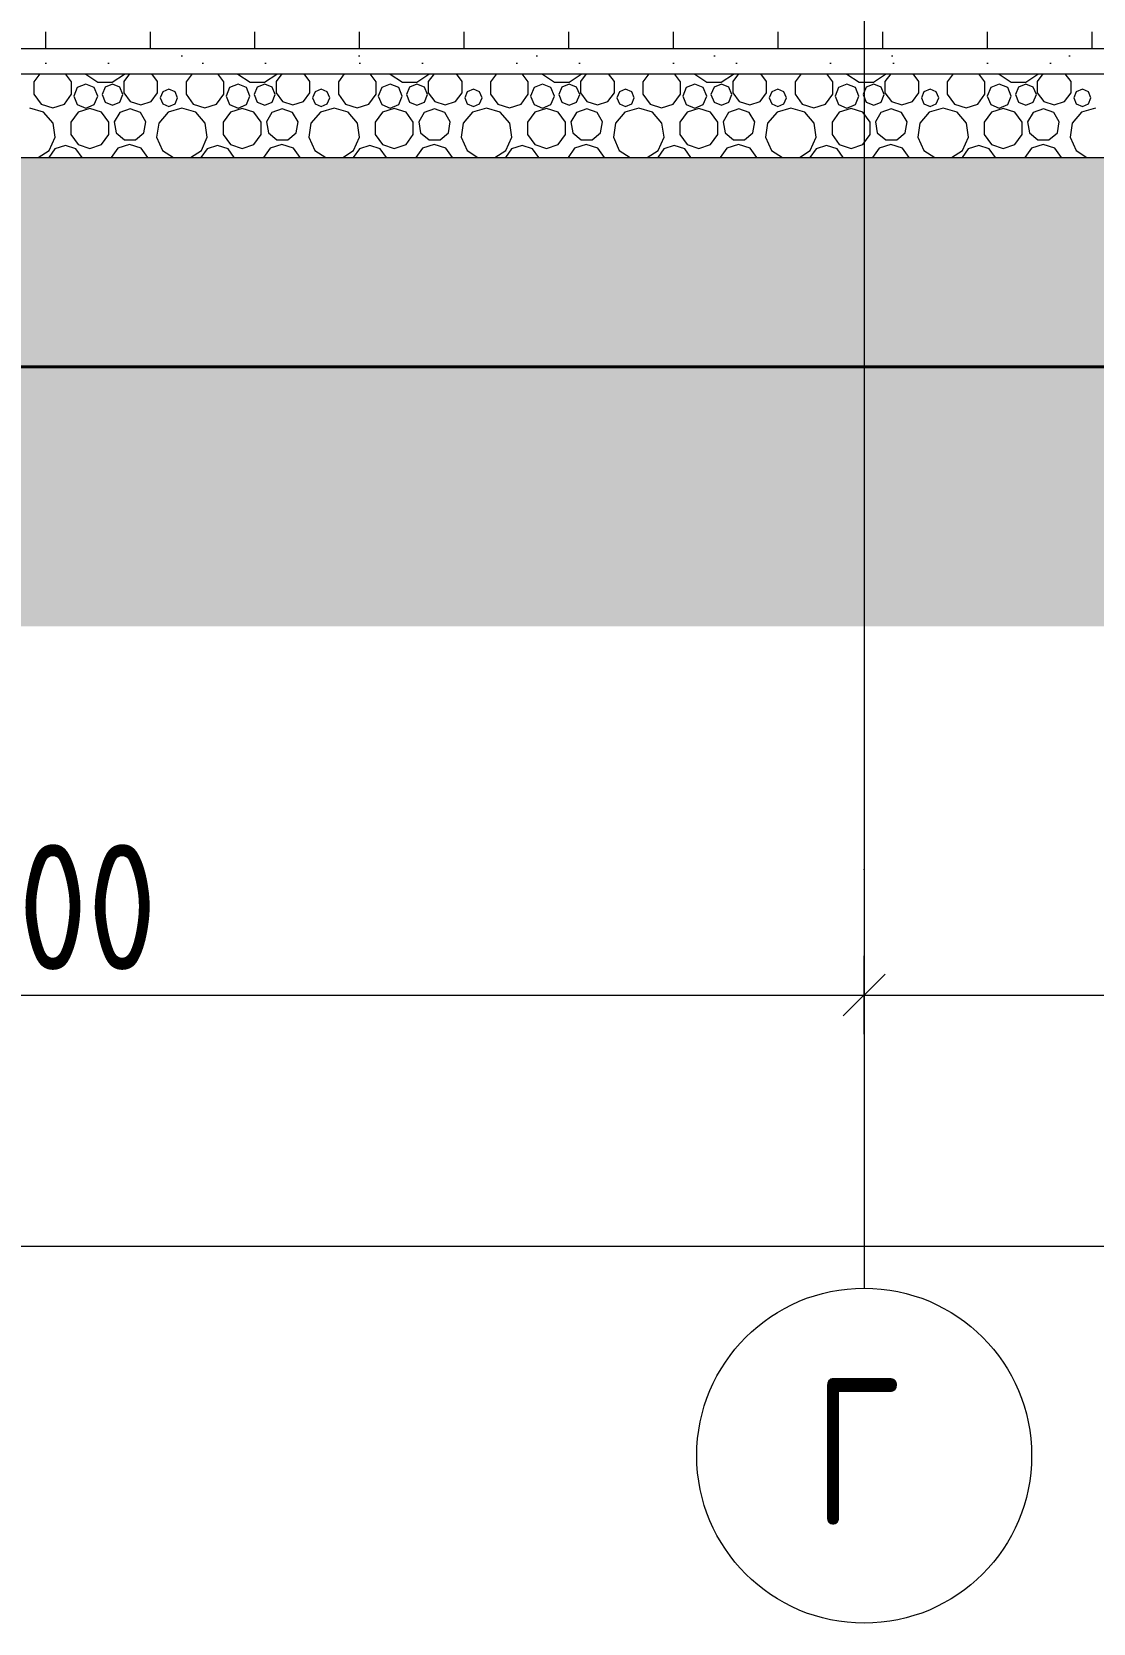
# Model space of a CAD drawing. Header units: millimetres. Extents: x 38742 to 132043, y -3942 to 12834.
# Drawn here: x 118359 to 120894, y -3942 to -142 of the extents above; entities that cross this region are included whole.
import ezdxf
from ezdxf.enums import TextEntityAlignment as Align

# ---------------------------------------------------------------- set-up
doc = ezdxf.new("R2010")
doc.units = ezdxf.units.MM
doc.header["$MEASUREMENT"] = 0
doc.linetypes.add('Штрихштриховая', pattern=[10936.110735, 5291.666508, -2116.666555, 1411.111116, -2116.666555])
for name, color, linetype in [('оси', 7, 'Continuous'), ('перекрытие', 7, 'Continuous'), ('размеры внутр', 7, 'Continuous')]:
    doc.layers.add(name, color=color, linetype=linetype)
for name, color, linetype, lineweight in [('оси_Ном._пера__96', 7, 'Continuous', 13), ('оси_Ном._пера__97', 7, 'Continuous', 20), ('перекрытие_Ном._пера__94', 252, 'Continuous', 13), ('перекрытие_Ном._пера__97', 7, 'Continuous', 20), ('перекрытие_Ном._пера__99', 7, 'Continuous', 40), ('подп стены Инжзащита_Ном._пера__97', 7, 'Continuous', 20), ('размеры внутр_Ном._пера__51', 98, 'Continuous', 50), ('размеры внутр_Ном._пера__96', 7, 'Continuous', 13), ('размеры внутр_Ном._пера__97', 7, 'Continuous', 20)]:
    doc.layers.add(name, color=color, linetype=linetype, lineweight=lineweight)
doc.styles.add('СГЕНЕРИР_СТИЛЬ_1', font='gost_2_304-81_type.ttf')
doc.dimstyles.new('СГЕНЕРИР_СТИЛЬ__1', dxfattribs={"dimtxt": 270.000005, "dimasz": 95, "dimexe": 0.18, "dimexo": 0, "dimgap": 0.09, "dimtad": 1, "dimtih": 1, "dimtoh": 1, "dimdec": 0, "dimzin": 0, "dimdsep": 46, "dimtxsty": 'СГЕНЕРИР_СТИЛЬ_1', "dimblk": 'ARROWHEAD_6', "dimblk1": 'ARROWHEAD_6', "dimblk2": 'ARROWHEAD_6', "dimcen": 0.09, "dimclrd": 7, "dimclre": 7, "dimclrt": 98, "dimadec": 0, "dimazin": 0, "dimtfac": 1, "dimtdec": 4, "dimtmove": 0, "dimatfit": 3, "dimfxl": 1, "dimtolj": 1, "dimtzin": 0, "dimarcsym": 0})
doc.dimstyles.new('СГЕНЕРИР_СТИЛЬ__2', dxfattribs={"dimtxt": 300, "dimasz": 95, "dimexe": 0.18, "dimexo": 0, "dimgap": 0.09, "dimtad": 1, "dimtih": 1, "dimtoh": 1, "dimdec": 0, "dimzin": 0, "dimdsep": 46, "dimtxsty": 'СГЕНЕРИР_СТИЛЬ_1', "dimblk": 'ARROWHEAD_6', "dimblk1": 'ARROWHEAD_6', "dimblk2": 'ARROWHEAD_6', "dimcen": 0.09, "dimclrd": 7, "dimclre": 7, "dimclrt": 7, "dimadec": 0, "dimazin": 0, "dimtfac": 1, "dimtdec": 4, "dimtmove": 0, "dimatfit": 3, "dimfxl": 1, "dimtolj": 1, "dimtzin": 0, "dimarcsym": 0})

# ---------------------------------------------------------------- blocks, each defined once
blk = doc.blocks.new('*X93', base_point=(50891.7, -142))
at = {"layer": 'перекрытие_Ном._пера__94', "linetype": 'Continuous'}
for p, q in [((118377.9, -242), (118363.6, -261.7)), ((118363.6, -261.7), (118363.6, -290.9)), ((118453.6, -261.7), (118439.3, -242)), ((118453.6, -290.9), (118453.6, -261.7)), ((118486.9, -242), (118487.5, -243.3)), ((118487.5, -243.3), (118516.5, -261.9)), ((118516.5, -261.9), (118551, -261.9)), ((118551, -261.9), (118580, -243.3)), ((118592.2, -242), (118578.4, -261)), ((118578.4, -261), (118578.4, -287.3)), ((118580, -243.3), (118580.6, -242)), ((118659.3, -261), (118645.5, -242)), ((118659.3, -287.3), (118659.3, -261)), ((118741.6, -242), (118727.3, -261.7)), ((118727.3, -261.7), (118727.3, -290.9)), ((118817.3, -261.7), (118803, -242)), ((118817.3, -290.9), (118817.3, -261.7)), ((118850.6, -242), (118851.2, -243.3)), ((118851.2, -243.3), (118880.2, -261.9)), ((118880.2, -261.9), (118914.7, -261.9)), ((118914.7, -261.9), (118943.7, -243.3)), ((118955.9, -242), (118942.1, -261)), ((118942.1, -261), (118942.1, -287.3)), ((118943.7, -243.3), (118944.3, -242)), ((119023, -261), (119009.2, -242)), ((119023, -287.3), (119023, -261)), ((119105.3, -242), (119091, -261.7)), ((119091, -261.7), (119091, -290.9)), ((119181, -261.7), (119166.7, -242)), ((119181, -290.9), (119181, -261.7)), ((119214.3, -242), (119214.9, -243.3)), ((119214.9, -243.3), (119243.9, -261.9)), ((119243.9, -261.9), (119278.4, -261.9)), ((119278.4, -261.9), (119307.4, -243.3)), ((119319.6, -242), (119305.8, -261)), ((119305.8, -261), (119305.8, -287.3)), ((119307.4, -243.3), (119308, -242)), ((119386.7, -261), (119372.9, -242)), ((119386.7, -287.3), (119386.7, -261)), ((119469, -242), (119454.7, -261.7)), ((119454.7, -261.7), (119454.7, -290.9)), ((119544.7, -261.7), (119530.4, -242)), ((119544.7, -290.9), (119544.7, -261.7)), ((119578, -242), (119578.6, -243.3)), ((119578.6, -243.3), (119607.6, -261.9)), ((119607.6, -261.9), (119642.1, -261.9)), ((119642.1, -261.9), (119671.1, -243.3)), ((119683.3, -242), (119669.5, -261)), ((119669.5, -261), (119669.5, -287.3)), ((119671.1, -243.3), (119671.7, -242)), ((119750.4, -261), (119736.6, -242)), ((119750.4, -287.3), (119750.4, -261)), ((119832.7, -242), (119818.4, -261.7)), ((119818.4, -261.7), (119818.4, -290.9)), ((119908.4, -261.7), (119894.1, -242)), ((119908.4, -290.9), (119908.4, -261.7)), ((119941.7, -242), (119942.3, -243.3)), ((119942.3, -243.3), (119971.3, -261.9)), ((119971.3, -261.9), (120005.8, -261.9)), ((120005.8, -261.9), (120034.8, -243.3)), ((120047, -242), (120033.2, -261)), ((120033.2, -261), (120033.2, -287.3)), ((120034.8, -243.3), (120035.4, -242)), ((120114.1, -261), (120100.3, -242)), ((120114.1, -287.3), (120114.1, -261)), ((120196.4, -242), (120182.1, -261.7)), ((120182.1, -261.7), (120182.1, -290.9)), ((120272.1, -261.7), (120257.8, -242)), ((120272.1, -290.9), (120272.1, -261.7)), ((120305.4, -242), (120306, -243.3)), ((120306, -243.3), (120335, -261.9)), ((120335, -261.9), (120369.5, -261.9)), ((120369.5, -261.9), (120398.5, -243.3)), ((120410.7, -242), (120396.9, -261)), ((120396.9, -261), (120396.9, -287.3)), ((120398.5, -243.3), (120399.1, -242)), ((120477.8, -261), (120464, -242)), ((120477.8, -287.3), (120477.8, -261)), ((120560.2, -242), (120545.9, -261.7)), ((120545.9, -261.7), (120545.9, -290.9)), ((120635.8, -261.7), (120621.5, -242)), ((120635.8, -290.9), (120635.8, -261.7)), ((120669.1, -242), (120669.7, -243.3)), ((120669.7, -243.3), (120698.7, -261.9)), ((120698.7, -261.9), (120733.2, -261.9)), ((120733.2, -261.9), (120762.2, -243.3)), ((120774.4, -242), (120760.6, -261)), ((120760.6, -261), (120760.6, -287.3)), ((120762.2, -243.3), (120762.8, -242)), ((120841.5, -261), (120827.8, -242)), ((120841.5, -287.3), (120841.5, -261)), ((118363.6, -290.9), (118380.8, -314.6)), ((118436.4, -314.6), (118453.6, -290.9)), ((118467.4, -275.2), (118459, -295.4)), ((118459, -295.4), (118467.4, -315.6)), ((118487.6, -266.8), (118467.4, -275.2)), ((118507.8, -275.2), (118487.6, -266.8)), ((118516.2, -295.4), (118507.8, -275.2)), ((118507.8, -315.6), (118516.2, -295.4)), ((118533.7, -274.1), (118526.4, -291.9)), ((118526.4, -291.9), (118533.7, -309.6)), ((118551.5, -266.8), (118533.7, -274.1)), ((118569.2, -274.1), (118551.5, -266.8)), ((118576.5, -291.9), (118569.2, -274.1)), ((118569.2, -309.6), (118576.5, -291.9)), ((118578.4, -287.3), (118593.8, -308.5)), ((118643.8, -308.5), (118659.3, -287.3)), ((118671.6, -284.9), (118665.5, -299.5)), ((118665.5, -299.5), (118671.6, -314.2)), ((118686.2, -278.9), (118671.6, -284.9)), ((118700.8, -284.9), (118686.2, -278.9)), ((118706.9, -299.5), (118700.8, -284.9)), ((118700.8, -314.2), (118706.9, -299.5)), ((118727.3, -290.9), (118744.5, -314.6)), ((118800.1, -314.6), (118817.3, -290.9)), ((118831.1, -275.2), (118822.7, -295.4)), ((118822.7, -295.4), (118831.1, -315.6)), ((118851.3, -266.8), (118831.1, -275.2)), ((118871.6, -275.2), (118851.3, -266.8)), ((118879.9, -295.4), (118871.6, -275.2)), ((118871.6, -315.6), (118879.9, -295.4)), ((118897.4, -274.1), (118890.1, -291.9)), ((118890.1, -291.9), (118897.4, -309.6)), ((118915.2, -266.8), (118897.4, -274.1)), ((118932.9, -274.1), (118915.2, -266.8)), ((118940.2, -291.9), (118932.9, -274.1)), ((118932.9, -309.6), (118940.2, -291.9)), ((118942.1, -287.3), (118957.5, -308.5)), ((119007.5, -308.5), (119023, -287.3)), ((119035.3, -284.9), (119029.2, -299.5)), ((119029.2, -299.5), (119035.3, -314.2)), ((119049.9, -278.9), (119035.3, -284.9)), ((119064.5, -284.9), (119049.9, -278.9)), ((119070.6, -299.5), (119064.5, -284.9)), ((119064.5, -314.2), (119070.6, -299.5)), ((119091, -290.9), (119108.2, -314.6)), ((119163.8, -314.6), (119181, -290.9)), ((119194.8, -275.2), (119186.5, -295.4)), ((119186.5, -295.4), (119194.8, -315.6)), ((119215, -266.8), (119194.8, -275.2)), ((119235.3, -275.2), (119215, -266.8)), ((119243.6, -295.4), (119235.3, -275.2)), ((119235.3, -315.6), (119243.6, -295.4)), ((119261.1, -274.1), (119253.8, -291.9)), ((119253.8, -291.9), (119261.1, -309.6)), ((119278.9, -266.8), (119261.1, -274.1)), ((119296.6, -274.1), (119278.9, -266.8)), ((119303.9, -291.9), (119296.6, -274.1)), ((119296.6, -309.6), (119303.9, -291.9)), ((119305.8, -287.3), (119321.2, -308.5)), ((119371.3, -308.5), (119386.7, -287.3)), ((119399, -284.9), (119392.9, -299.5)), ((119392.9, -299.5), (119399, -314.2)), ((119413.6, -278.9), (119399, -284.9)), ((119428.2, -284.9), (119413.6, -278.9)), ((119434.3, -299.5), (119428.2, -284.9)), ((119428.2, -314.2), (119434.3, -299.5)), ((119454.7, -290.9), (119471.9, -314.6)), ((119527.5, -314.6), (119544.7, -290.9)), ((119558.5, -275.2), (119550.2, -295.4)), ((119550.2, -295.4), (119558.5, -315.6)), ((119578.8, -266.8), (119558.5, -275.2)), ((119599, -275.2), (119578.8, -266.8)), ((119607.3, -295.4), (119599, -275.2)), ((119599, -315.6), (119607.3, -295.4)), ((119624.9, -274.1), (119617.5, -291.9)), ((119617.5, -291.9), (119624.9, -309.6)), ((119642.6, -266.8), (119624.9, -274.1)), ((119660.3, -274.1), (119642.6, -266.8)), ((119667.7, -291.9), (119660.3, -274.1)), ((119660.3, -309.6), (119667.7, -291.9)), ((119669.5, -287.3), (119684.9, -308.5)), ((119735, -308.5), (119750.4, -287.3)), ((119762.7, -284.9), (119756.7, -299.5)), ((119756.7, -299.5), (119762.7, -314.2)), ((119777.3, -278.9), (119762.7, -284.9)), ((119791.9, -284.9), (119777.3, -278.9)), ((119798, -299.5), (119791.9, -284.9)), ((119791.9, -314.2), (119798, -299.5)), ((119818.4, -290.9), (119835.6, -314.6)), ((119891.2, -314.6), (119908.4, -290.9)), ((119922.2, -275.2), (119913.9, -295.4)), ((119913.9, -295.4), (119922.2, -315.6)), ((119942.5, -266.8), (119922.2, -275.2)), ((119962.7, -275.2), (119942.5, -266.8)), ((119971, -295.4), (119962.7, -275.2)), ((119962.7, -315.6), (119971, -295.4)), ((119988.6, -274.1), (119981.2, -291.9)), ((119981.2, -291.9), (119988.6, -309.6)), ((120006.3, -266.8), (119988.6, -274.1)), ((120024, -274.1), (120006.3, -266.8)), ((120031.4, -291.9), (120024, -274.1)), ((120024, -309.6), (120031.4, -291.9)), ((120033.2, -287.3), (120048.7, -308.5)), ((120098.7, -308.5), (120114.1, -287.3)), ((120126.4, -284.9), (120120.4, -299.5)), ((120120.4, -299.5), (120126.4, -314.2)), ((120141, -278.9), (120126.4, -284.9)), ((120155.7, -284.9), (120141, -278.9)), ((120161.7, -299.5), (120155.7, -284.9)), ((120155.7, -314.2), (120161.7, -299.5)), ((120182.1, -290.9), (120199.3, -314.6)), ((120254.9, -314.6), (120272.1, -290.9)), ((120286, -275.2), (120277.6, -295.4)), ((120277.6, -295.4), (120286, -315.6)), ((120306.2, -266.8), (120286, -275.2)), ((120326.4, -275.2), (120306.2, -266.8)), ((120334.8, -295.4), (120326.4, -275.2)), ((120326.4, -315.6), (120334.8, -295.4)), ((120352.3, -274.1), (120344.9, -291.9)), ((120344.9, -291.9), (120352.3, -309.6)), ((120370, -266.8), (120352.3, -274.1)), ((120387.7, -274.1), (120370, -266.8)), ((120395.1, -291.9), (120387.7, -274.1)), ((120387.7, -309.6), (120395.1, -291.9)), ((120396.9, -287.3), (120412.4, -308.5)), ((120462.4, -308.5), (120477.8, -287.3)), ((120490.1, -284.9), (120484.1, -299.5)), ((120484.1, -299.5), (120490.1, -314.2)), ((120504.7, -278.9), (120490.1, -284.9)), ((120519.4, -284.9), (120504.7, -278.9)), ((120525.4, -299.5), (120519.4, -284.9)), ((120519.4, -314.2), (120525.4, -299.5)), ((120545.9, -290.9), (120563, -314.6)), ((120618.7, -314.6), (120635.8, -290.9)), ((120649.7, -275.2), (120641.3, -295.4)), ((120641.3, -295.4), (120649.7, -315.6)), ((120669.9, -266.8), (120649.7, -275.2)), ((120690.1, -275.2), (120669.9, -266.8)), ((120698.5, -295.4), (120690.1, -275.2)), ((120690.1, -315.6), (120698.5, -295.4)), ((120716, -274.1), (120708.6, -291.9)), ((120708.6, -291.9), (120716, -309.6)), ((120733.7, -266.8), (120716, -274.1)), ((120751.4, -274.1), (120733.7, -266.8)), ((120758.8, -291.9), (120751.4, -274.1)), ((120751.4, -309.6), (120758.8, -291.9)), ((120760.6, -287.3), (120776.1, -308.5)), ((120826.1, -308.5), (120841.5, -287.3)), ((120853.8, -284.9), (120847.8, -299.5)), ((120847.8, -299.5), (120853.8, -314.2)), ((120868.5, -278.9), (120853.8, -284.9)), ((120883.1, -284.9), (120868.5, -278.9)), ((120889.1, -299.5), (120883.1, -284.9)), ((120883.1, -314.2), (120889.1, -299.5)), ((118386.8, -333.7), (118353.7, -324)), ((118380.8, -314.6), (118408.6, -323.6)), ((118409.4, -359.8), (118386.8, -333.7)), ((118408.6, -323.6), (118436.4, -314.6)), ((118469.3, -334.1), (118451.9, -358)), ((118467.4, -315.6), (118487.6, -324)), ((118497.3, -325), (118469.3, -334.1)), ((118487.6, -324), (118507.8, -315.6)), ((118525.3, -334.1), (118497.3, -325)), ((118542.7, -358), (118525.3, -334.1)), ((118533.7, -309.6), (118551.5, -316.9)), ((118551.5, -316.9), (118569.2, -309.6)), ((118568.7, -334.5), (118555.6, -357.3)), ((118593.3, -325.6), (118568.7, -334.5)), ((118618, -334.5), (118593.3, -325.6)), ((118593.8, -308.5), (118618.8, -316.7)), ((118631.1, -357.3), (118618, -334.5)), ((118618.8, -316.7), (118643.8, -308.5)), ((118684.3, -333.7), (118661.8, -359.8)), ((118671.6, -314.2), (118686.2, -320.2)), ((118717.4, -324), (118684.3, -333.7)), ((118686.2, -320.2), (118700.8, -314.2)), ((118750.5, -333.7), (118717.4, -324)), ((118744.5, -314.6), (118772.3, -323.6)), ((118773.1, -359.8), (118750.5, -333.7)), ((118772.3, -323.6), (118800.1, -314.6)), ((118833, -334.1), (118815.6, -358)), ((118831.1, -315.6), (118851.3, -324)), ((118861, -325), (118833, -334.1)), ((118851.3, -324), (118871.6, -315.6)), ((118889, -334.1), (118861, -325)), ((118906.4, -358), (118889, -334.1)), ((118897.4, -309.6), (118915.2, -316.9)), ((118915.2, -316.9), (118932.9, -309.6)), ((118932.4, -334.5), (118919.3, -357.3)), ((118957, -325.6), (118932.4, -334.5)), ((118981.7, -334.5), (118957, -325.6)), ((118957.5, -308.5), (118982.5, -316.7)), ((118994.8, -357.3), (118981.7, -334.5)), ((118982.5, -316.7), (119007.5, -308.5)), ((119048, -333.7), (119025.5, -359.8)), ((119035.3, -314.2), (119049.9, -320.2)), ((119081.1, -324), (119048, -333.7)), ((119049.9, -320.2), (119064.5, -314.2)), ((119114.2, -333.7), (119081.1, -324)), ((119108.2, -314.6), (119136, -323.6)), ((119136.8, -359.8), (119114.2, -333.7)), ((119136, -323.6), (119163.8, -314.6)), ((119196.7, -334.1), (119179.3, -358)), ((119194.8, -315.6), (119215, -324)), ((119224.7, -325), (119196.7, -334.1)), ((119215, -324), (119235.3, -315.6)), ((119252.7, -334.1), (119224.7, -325)), ((119270.1, -358), (119252.7, -334.1)), ((119261.1, -309.6), (119278.9, -316.9)), ((119278.9, -316.9), (119296.6, -309.6)), ((119296.1, -334.5), (119283, -357.3)), ((119320.7, -325.6), (119296.1, -334.5)), ((119345.4, -334.5), (119320.7, -325.6)), ((119321.2, -308.5), (119346.2, -316.7)), ((119358.5, -357.3), (119345.4, -334.5)), ((119346.2, -316.7), (119371.3, -308.5)), ((119411.8, -333.7), (119389.2, -359.8)), ((119399, -314.2), (119413.6, -320.2)), ((119444.9, -324), (119411.8, -333.7)), ((119413.6, -320.2), (119428.2, -314.2)), ((119477.9, -333.7), (119444.9, -324)), ((119471.9, -314.6), (119499.7, -323.6)), ((119500.5, -359.8), (119477.9, -333.7)), ((119499.7, -323.6), (119527.5, -314.6)), ((119560.4, -334.1), (119543, -358)), ((119558.5, -315.6), (119578.8, -324)), ((119588.4, -325), (119560.4, -334.1)), ((119578.8, -324), (119599, -315.6)), ((119616.5, -334.1), (119588.4, -325)), ((119633.8, -358), (119616.5, -334.1)), ((119624.9, -309.6), (119642.6, -316.9)), ((119642.6, -316.9), (119660.3, -309.6)), ((119659.8, -334.5), (119646.7, -357.3)), ((119684.4, -325.6), (119659.8, -334.5)), ((119709.1, -334.5), (119684.4, -325.6)), ((119684.9, -308.5), (119710, -316.7)), ((119722.2, -357.3), (119709.1, -334.5)), ((119710, -316.7), (119735, -308.5)), ((119775.5, -333.7), (119752.9, -359.8)), ((119762.7, -314.2), (119777.3, -320.2)), ((119808.6, -324), (119775.5, -333.7)), ((119777.3, -320.2), (119791.9, -314.2)), ((119841.7, -333.7), (119808.6, -324)), ((119835.6, -314.6), (119863.4, -323.6)), ((119864.2, -359.8), (119841.7, -333.7)), ((119863.4, -323.6), (119891.2, -314.6)), ((119924.1, -334.1), (119906.8, -358)), ((119922.2, -315.6), (119942.5, -324)), ((119952.1, -325), (119924.1, -334.1)), ((119942.5, -324), (119962.7, -315.6)), ((119980.2, -334.1), (119952.1, -325)), ((119997.5, -358), (119980.2, -334.1)), ((119988.6, -309.6), (120006.3, -316.9)), ((120006.3, -316.9), (120024, -309.6)), ((120023.5, -334.5), (120010.4, -357.3)), ((120048.2, -325.6), (120023.5, -334.5)), ((120072.8, -334.5), (120048.2, -325.6)), ((120048.7, -308.5), (120073.7, -316.7)), ((120085.9, -357.3), (120072.8, -334.5)), ((120073.7, -316.7), (120098.7, -308.5)), ((120139.2, -333.7), (120116.6, -359.8)), ((120126.4, -314.2), (120141, -320.2)), ((120172.3, -324), (120139.2, -333.7)), ((120141, -320.2), (120155.7, -314.2)), ((120205.4, -333.7), (120172.3, -324)), ((120199.3, -314.6), (120227.1, -323.6)), ((120227.9, -359.8), (120205.4, -333.7)), ((120227.1, -323.6), (120254.9, -314.6)), ((120287.8, -334.1), (120270.5, -358)), ((120286, -315.6), (120306.2, -324)), ((120315.8, -325), (120287.8, -334.1)), ((120306.2, -324), (120326.4, -315.6)), ((120343.9, -334.1), (120315.8, -325)), ((120361.2, -358), (120343.9, -334.1)), ((120352.3, -309.6), (120370, -316.9)), ((120370, -316.9), (120387.7, -309.6)), ((120387.2, -334.5), (120374.1, -357.3)), ((120411.9, -325.6), (120387.2, -334.5)), ((120436.5, -334.5), (120411.9, -325.6)), ((120412.4, -308.5), (120437.4, -316.7)), ((120449.6, -357.3), (120436.5, -334.5)), ((120437.4, -316.7), (120462.4, -308.5)), ((120502.9, -333.7), (120480.3, -359.8)), ((120490.1, -314.2), (120504.7, -320.2)), ((120536, -324), (120502.9, -333.7)), ((120504.7, -320.2), (120519.4, -314.2)), ((120569.1, -333.7), (120536, -324)), ((120563, -314.6), (120590.8, -323.6)), ((120591.7, -359.8), (120569.1, -333.7)), ((120590.8, -323.6), (120618.7, -314.6)), ((120651.5, -334.1), (120634.2, -358)), ((120649.7, -315.6), (120669.9, -324)), ((120679.5, -325), (120651.5, -334.1)), ((120669.9, -324), (120690.1, -315.6)), ((120707.6, -334.1), (120679.5, -325)), ((120724.9, -358), (120707.6, -334.1)), ((120716, -309.6), (120733.7, -316.9)), ((120733.7, -316.9), (120751.4, -309.6)), ((120750.9, -334.5), (120737.8, -357.3)), ((120775.6, -325.6), (120750.9, -334.5)), ((120800.2, -334.5), (120775.6, -325.6)), ((120776.1, -308.5), (120801.1, -316.7)), ((120813.3, -357.3), (120800.2, -334.5)), ((120801.1, -316.7), (120826.1, -308.5)), ((120866.6, -333.7), (120844, -359.8)), ((120853.8, -314.2), (120868.5, -320.2)), ((120899.7, -324), (120866.6, -333.7)), ((120868.5, -320.2), (120883.1, -314.2)), ((118414.3, -393.9), (118409.4, -359.8)), ((118451.9, -358), (118451.9, -387.5)), ((118542.7, -387.5), (118542.7, -358)), ((118555.6, -357.3), (118560.1, -383.1)), ((118626.5, -383.1), (118631.1, -357.3)), ((118661.8, -359.8), (118656.8, -393.9)), ((118778, -393.9), (118773.1, -359.8)), ((118815.6, -358), (118815.6, -387.5)), ((118906.4, -387.5), (118906.4, -358)), ((118919.3, -357.3), (118923.8, -383.1)), ((118990.3, -383.1), (118994.8, -357.3)), ((119025.5, -359.8), (119020.6, -393.9)), ((119141.7, -393.9), (119136.8, -359.8)), ((119179.3, -358), (119179.3, -387.5)), ((119270.1, -387.5), (119270.1, -358)), ((119283, -357.3), (119287.5, -383.1)), ((119354, -383.1), (119358.5, -357.3)), ((119389.2, -359.8), (119384.3, -393.9)), ((119505.4, -393.9), (119500.5, -359.8)), ((119543, -358), (119543, -387.5)), ((119633.8, -387.5), (119633.8, -358)), ((119646.7, -357.3), (119651.2, -383.1)), ((119717.7, -383.1), (119722.2, -357.3)), ((119752.9, -359.8), (119748, -393.9)), ((119869.1, -393.9), (119864.2, -359.8)), ((119906.8, -358), (119906.8, -387.5)), ((119997.5, -387.5), (119997.5, -358)), ((120010.4, -357.3), (120014.9, -383.1)), ((120081.4, -383.1), (120085.9, -357.3)), ((120116.6, -359.8), (120111.7, -393.9)), ((120232.9, -393.9), (120227.9, -359.8)), ((120270.5, -358), (120270.5, -387.5)), ((120361.2, -387.5), (120361.2, -358)), ((120374.1, -357.3), (120378.6, -383.1)), ((120445.1, -383.1), (120449.6, -357.3)), ((120480.3, -359.8), (120475.4, -393.9)), ((120596.6, -393.9), (120591.7, -359.8)), ((120634.2, -358), (120634.2, -387.5)), ((120724.9, -387.5), (120724.9, -358)), ((120737.8, -357.3), (120742.4, -383.1)), ((120808.8, -383.1), (120813.3, -357.3)), ((120844, -359.8), (120839.1, -393.9)), ((118400, -425.3), (118414.3, -393.9)), ((118438.8, -413.6), (118413.8, -421.7)), ((118463.8, -421.7), (118438.8, -413.6)), ((118451.9, -387.5), (118469.3, -411.3)), ((118469.3, -411.3), (118497.3, -420.5)), ((118497.3, -420.5), (118525.3, -411.3)), ((118525.3, -411.3), (118542.7, -387.5)), ((118560.1, -383.1), (118580.2, -400)), ((118592.3, -411), (118564.5, -420)), ((118580.2, -400), (118606.4, -400)), ((118620.1, -420), (118592.3, -411)), ((118606.4, -400), (118626.5, -383.1)), ((118656.8, -393.9), (118671.2, -425.3)), ((118763.7, -425.3), (118778, -393.9)), ((118802.5, -413.6), (118777.5, -421.7)), ((118827.5, -421.7), (118802.5, -413.6)), ((118815.6, -387.5), (118833, -411.3)), ((118833, -411.3), (118861, -420.5)), ((118861, -420.5), (118889, -411.3)), ((118889, -411.3), (118906.4, -387.5)), ((118923.8, -383.1), (118943.9, -400)), ((118956, -411), (118928.2, -420)), ((118943.9, -400), (118970.2, -400)), ((118983.8, -420), (118956, -411)), ((118970.2, -400), (118990.3, -383.1)), ((119020.6, -393.9), (119034.9, -425.3)), ((119127.4, -425.3), (119141.7, -393.9)), ((119166.2, -413.6), (119141.2, -421.7)), ((119191.3, -421.7), (119166.2, -413.6)), ((119179.3, -387.5), (119196.7, -411.3)), ((119196.7, -411.3), (119224.7, -420.5)), ((119224.7, -420.5), (119252.7, -411.3)), ((119252.7, -411.3), (119270.1, -387.5)), ((119287.5, -383.1), (119307.6, -400)), ((119319.7, -411), (119291.9, -420)), ((119307.6, -400), (119333.9, -400)), ((119347.5, -420), (119319.7, -411)), ((119333.9, -400), (119354, -383.1)), ((119384.3, -393.9), (119398.6, -425.3)), ((119491.1, -425.3), (119505.4, -393.9)), ((119530, -413.6), (119504.9, -421.7)), ((119555, -421.7), (119530, -413.6)), ((119543, -387.5), (119560.4, -411.3)), ((119560.4, -411.3), (119588.4, -420.5)), ((119588.4, -420.5), (119616.5, -411.3)), ((119616.5, -411.3), (119633.8, -387.5)), ((119651.2, -383.1), (119671.3, -400)), ((119683.4, -411), (119655.6, -420)), ((119671.3, -400), (119697.6, -400)), ((119711.2, -420), (119683.4, -411)), ((119697.6, -400), (119717.7, -383.1)), ((119748, -393.9), (119762.3, -425.3)), ((119854.8, -425.3), (119869.1, -393.9)), ((119893.7, -413.6), (119868.7, -421.7)), ((119918.7, -421.7), (119893.7, -413.6)), ((119906.8, -387.5), (119924.1, -411.3)), ((119924.1, -411.3), (119952.1, -420.5)), ((119952.1, -420.5), (119980.2, -411.3)), ((119980.2, -411.3), (119997.5, -387.5)), ((120014.9, -383.1), (120035, -400)), ((120047.1, -411), (120019.3, -420)), ((120035, -400), (120061.3, -400)), ((120074.9, -420), (120047.1, -411)), ((120061.3, -400), (120081.4, -383.1)), ((120111.7, -393.9), (120126, -425.3)), ((120218.5, -425.3), (120232.9, -393.9)), ((120257.4, -413.6), (120232.4, -421.7)), ((120282.4, -421.7), (120257.4, -413.6)), ((120270.5, -387.5), (120287.8, -411.3)), ((120287.8, -411.3), (120315.8, -420.5)), ((120315.8, -420.5), (120343.9, -411.3)), ((120343.9, -411.3), (120361.2, -387.5)), ((120378.6, -383.1), (120398.7, -400)), ((120410.8, -411), (120383, -420)), ((120398.7, -400), (120425, -400)), ((120438.7, -420), (120410.8, -411)), ((120425, -400), (120445.1, -383.1)), ((120475.4, -393.9), (120489.7, -425.3)), ((120582.2, -425.3), (120596.6, -393.9)), ((120621.1, -413.6), (120596.1, -421.7)), ((120646.1, -421.7), (120621.1, -413.6)), ((120634.2, -387.5), (120651.5, -411.3)), ((120651.5, -411.3), (120679.5, -420.5)), ((120679.5, -420.5), (120707.6, -411.3)), ((120707.6, -411.3), (120724.9, -387.5)), ((120742.4, -383.1), (120762.5, -400)), ((120774.6, -411), (120746.7, -420)), ((120762.5, -400), (120788.7, -400)), ((120802.4, -420), (120774.6, -411)), ((120788.7, -400), (120808.8, -383.1)), ((120839.1, -393.9), (120853.4, -425.3)), ((118374, -442), (118400, -425.3)), ((118413.8, -421.7), (118399.1, -442)), ((118478.6, -442), (118463.8, -421.7)), ((118564.5, -420), (118548.5, -442)), ((118636.1, -442), (118620.1, -420)), ((118671.2, -425.3), (118697.2, -442)), ((118737.7, -442), (118763.7, -425.3)), ((118777.5, -421.7), (118762.8, -442)), ((118842.3, -442), (118827.5, -421.7)), ((118928.2, -420), (118912.2, -442)), ((118999.8, -442), (118983.8, -420)), ((119034.9, -425.3), (119060.9, -442)), ((119101.4, -442), (119127.4, -425.3)), ((119141.2, -421.7), (119126.5, -442)), ((119206, -442), (119191.3, -421.7)), ((119291.9, -420), (119275.9, -442)), ((119363.5, -442), (119347.5, -420)), ((119398.6, -425.3), (119424.6, -442)), ((119465.1, -442), (119491.1, -425.3)), ((119504.9, -421.7), (119490.2, -442)), ((119569.7, -442), (119555, -421.7)), ((119655.6, -420), (119639.7, -442)), ((119727.2, -442), (119711.2, -420)), ((119762.3, -425.3), (119788.3, -442)), ((119828.8, -442), (119854.8, -425.3)), ((119868.7, -421.7), (119853.9, -442)), ((119933.4, -442), (119918.7, -421.7)), ((120019.3, -420), (120003.4, -442)), ((120090.9, -442), (120074.9, -420)), ((120126, -425.3), (120152, -442)), ((120192.5, -442), (120218.5, -425.3)), ((120232.4, -421.7), (120217.6, -442)), ((120297.1, -442), (120282.4, -421.7)), ((120383, -420), (120367.1, -442)), ((120454.6, -442), (120438.7, -420)), ((120489.7, -425.3), (120515.7, -442)), ((120556.2, -442), (120582.2, -425.3)), ((120596.1, -421.7), (120581.3, -442)), ((120660.8, -442), (120646.1, -421.7)), ((120746.7, -420), (120730.8, -442)), ((120818.3, -442), (120802.4, -420)), ((120853.4, -425.3), (120879.4, -442))]:
    blk.add_line(p, q, dxfattribs=at)
blk = doc.blocks.new('Элемент разреза_68_3', base_point=(50891.7, -142))
at = {"layer": 'перекрытие_Ном._пера__94', "linetype": 'Continuous'}
h = blk.add_hatch(dxfattribs=at)
h.set_pattern_fill('СЕТКА_25X25_0003', color=256, style=0, pattern_type=2)
h.set_pattern_definition([(0, (50891.67, -142), (0, 250), []), (90, (50891.67, -142), (-250, 0), [])])
h.paths.add_polyline_path([(123347.3, -182), (123347.3, -142), (113747.3, -142), (113747.3, -182)])
h = blk.add_hatch(dxfattribs=at)
h.set_pattern_fill('БЕТОН_ЛЕГКИЙ_0003', color=256, style=0, pattern_type=2)
h.set_pattern_definition([(0, (50891.7, -142), (0, 779.423), [48.75, -401.25]), (0, (51116.7, 247.7), (0, 779.423), [48.75, -401.25]), (60, (50891.7, -142), (-675, 389.7114), [48.75, -401.25]), (60, (51341.7, -142), (-675, 389.7114), [48.75, -401.25]), (120, (50940.4, -142), (675, 389.7114), [48.75, -401.25]), (120, (51390.4, -142), (675, 389.7114), [48.75, -401.25]), (0, (50891.67, -67), (0, 150), [0, -150, 0, -225]), (45, (50966.67, -67), (-106.06602, 106.06602), [0, -112.5, 0, -187.5])])
h.paths.add_polyline_path([(123347.3, -242), (123347.3, -182), (113747.3, -182), (113747.3, -242)])
blk.add_hatch(color=256, dxfattribs=at).paths.add_polyline_path([(113747.3, -942), (123347.3, -942), (123347.3, -442), (113747.3, -442)])
at = {"layer": 'перекрытие_Ном._пера__97', "linetype": 'Continuous'}
for p, q in [((113747.3, -182), (123347.3, -182)), ((113747.3, -182), (123347.3, -182)), ((113747.3, -242), (123347.3, -242)), ((113747.3, -242), (123347.3, -242)), ((113747.3, -442), (123347.3, -442)), ((113747.3, -442), (123347.3, -442))]:
    blk.add_line(p, q, dxfattribs=at)
at = {"layer": 'перекрытие_Ном._пера__99', "linetype": 'Continuous'}
blk.add_line((113747.3, -942), (123347.3, -942), dxfattribs=at)
at = {"layer": 'перекрытие'}
blk.add_blockref('*X93', (50891.7, -142), dxfattribs=at)
blk = doc.blocks.new('Стандартный маркер сетки[20]_3', base_point=(120347.3, 1199))
at = {"layer": 'оси_Ном._пера__96', "linetype": 'Штрихштриховая'}
for p, q in [((120347.3, 199), (120347.3, -2142)), ((120347.3, -2142), (120347.3, -3142))]:
    blk.add_line(p, q, dxfattribs=at)
blk.add_point((120347.3, -2142), dxfattribs=at)
blk.add_point((120347.3, -2142), dxfattribs=at)
at = {"layer": 'оси_Ном._пера__97', "linetype": 'Continuous'}
blk.add_circle((120347.3, -3542), 400, dxfattribs=at)
at = {"layer": 'оси_Ном._пера__96', "style": 'СГЕНЕРИР_СТИЛЬ_1'}
blk.add_attdef('AC_MarkerText_1', text='', height=350, rotation=360, dxfattribs=at).set_placement((120225.2, -3811.7), align=Align.BOTTOM_LEFT)
blk = doc.blocks.new('*D185', base_point=(50891.7, -142))
at = {"layer": 'размеры внутр_Ном._пера__96', "linetype": 'Continuous', "transparency": 16777216}
for p, q in [((116347.3, -2535.7), (116347.3, -2348.2)), ((120347.3, -2535.7), (120347.3, -2348.2)), ((116347.3, -2442), (120347.3, -2442))]:
    blk.add_line(p, q, dxfattribs=at)
at = {"layer": 'размеры внутр_Ном._пера__97', "linetype": 'Continuous', "transparency": 16777216}
for p, q in [((116397.3, -2392), (116297.3, -2492)), ((120397.3, -2392), (120297.3, -2492))]:
    blk.add_line(p, q, dxfattribs=at)
at = {"layer": 'размеры внутр_Ном._пера__96', "transparency": 16777216, "insert": (117825.2, -2382), "char_height": 300, "attachment_point": 7, "style": 'СГЕНЕРИР_СТИЛЬ_1'}
blk.add_mtext('{4\xa0000}', dxfattribs=at)
blk = doc.blocks.new('ARROWHEAD_6')
at = {"color": 0, "linetype": 'Continuous', "lineweight": 0}
for p, q in [((-0.5, -0.5), (0.5, 0.5)), ((0, 0), (-1, 0))]:
    blk.add_line(p, q, dxfattribs=at)
blk = doc.blocks.new('*D186', base_point=(50891.7, -142))
at = {"layer": 'размеры внутр_Ном._пера__96', "linetype": 'Continuous', "transparency": 16777216}
for p, q in [((120347.3, -2535.7), (120347.3, -2348.2)), ((122747.3, -2535.7), (122747.3, -2348.2)), ((120347.3, -2442), (122747.3, -2442)), ((122747.3, -2442), (122822.3, -2442))]:
    blk.add_line(p, q, dxfattribs=at)
at = {"layer": 'размеры внутр_Ном._пера__97', "linetype": 'Continuous', "transparency": 16777216}
for p, q in [((120397.3, -2392), (120297.3, -2492)), ((122697.3, -2492), (122797.3, -2392))]:
    blk.add_line(p, q, dxfattribs=at)
at = {"layer": 'размеры внутр_Ном._пера__96', "transparency": 16777216, "insert": (121025.2, -2382), "char_height": 300, "attachment_point": 7, "style": 'СГЕНЕРИР_СТИЛЬ_1'}
blk.add_mtext('{2\xa0400}', dxfattribs=at)
blk = doc.blocks.new('*D187', base_point=(50891.7, -142))
at = {"layer": 'размеры внутр_Ном._пера__96', "linetype": 'Continuous', "transparency": 16777216}
for p, q in [((108347.3, -3135.7), (108347.3, -2948.2)), ((122747.3, -3135.7), (122747.3, -2948.2)), ((108397.3, -2992), (108297.3, -3092)), ((122697.3, -3092), (122797.3, -2992)), ((108272.3, -3042), (108347.3, -3042)), ((108347.3, -3042), (122747.3, -3042)), ((122747.3, -3042), (122822.3, -3042))]:
    blk.add_line(p, q, dxfattribs=at)
at = {"layer": 'размеры внутр_Ном._пера__51', "transparency": 16777216, "insert": (114997.5, -2988), "char_height": 270, "attachment_point": 7, "style": 'СГЕНЕРИР_СТИЛЬ_1'}
blk.add_mtext('{14\xa0400}', dxfattribs=at)

msp = doc.modelspace()

# ---------------------------------------------------------------- hatches: boundary and pattern name
at = {"layer": 'подп стены Инжзащита_Ном._пера__97', "linetype": 'Continuous'}
h = msp.add_hatch(dxfattribs=at)
h.set_pattern_fill('ГРУНТ_0003', color=256, style=0, pattern_type=2)
h.set_pattern_definition([(45, (50891.67, -142), (-275.7716, 275.7716), []), (45, (50799.75, -50.1), (-551.543, 551.543), []), (45, (50707.8, 41.86), (-551.543, 551.543), []), (135, (50615.9, 133.78), (91.92388, 91.92388), [390, -390])])
h.paths.add_polyline_path([(90376.4, -967.3), (90174, -1776.9), (89633.5, -1464.8), (89926.7, -292), (113747.3, -292), (113747.3, -942), (122999.3, -942), (123104.1, -1366.2), (123493.5, -1366.2), (123493.5, -1561.9), (112905.5, -1561.9), (112905.5, -967.3)])

# ---------------------------------------------------------------- block references
at = {"layer": 'оси', "color": 251, "linetype": 'Continuous', "lineweight": 13}
ref = msp.add_blockref('Стандартный маркер сетки[20]_3', (120347.3, 1199), dxfattribs=at)
ref.add_attrib('AC_MarkerText_1', 'Г', dxfattribs={"layer": 'оси_Ном._пера__96', "color": 7, "linetype": 'Continuous', "lineweight": 13, "height": 350, "rotation": 360, "style": 'СГЕНЕРИР_СТИЛЬ_1'}).set_placement((120225.2, -3811.7), align=Align.BOTTOM_LEFT)
at = {"layer": 'перекрытие'}
msp.add_blockref('Элемент разреза_68_3', (50891.7, -142), dxfattribs=at)

# ---------------------------------------------------------------- dimensions: what is measured, and where the dimension line sits
at = {"layer": 'размеры внутр', "linetype": 'Continuous'}
for base, p1, p2, dimstyle, picture, middle in [((120347.3, -2442), (116347.3, -2442), (120347.3, -2442), 'СГЕНЕРИР_СТИЛЬ__2', '*D185', (118338.1, -2232)), ((122747.3, -2442), (120347.3, -2442), (122747.3, -2442), 'СГЕНЕРИР_СТИЛЬ__2', '*D186', (121538.1, -2232)), ((122747.3, -3042), (108347.3, -3042), (122747.3, -3042), 'СГЕНЕРИР_СТИЛЬ__1', '*D187', (115561.6, -2853))]:
    dim = msp.add_linear_dim(base=base, p1=p1, p2=p2, dimstyle=dimstyle, dxfattribs=at)
    dim.commit()
    dim.dimension.update_dxf_attribs({"geometry": picture, "text_midpoint": middle, "dimtype": 160})

doc.saveas('drawing.dxf')
